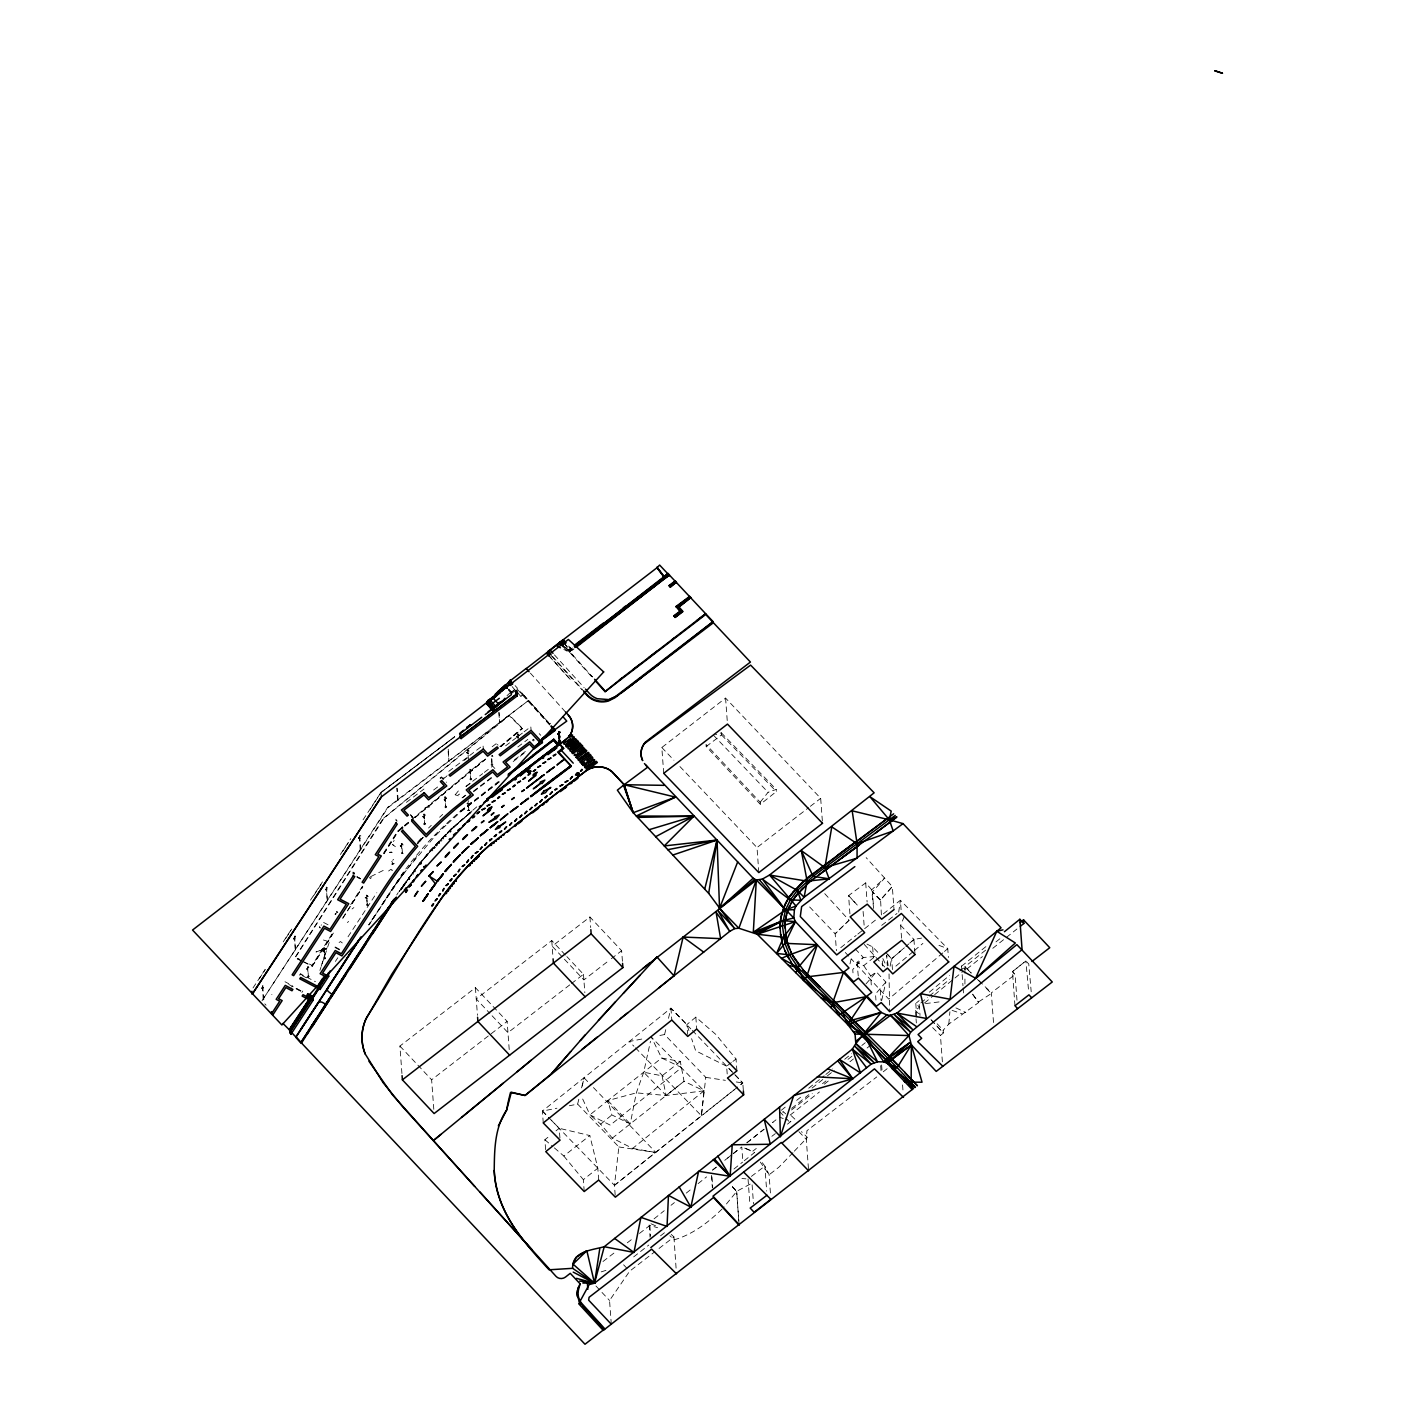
<?xml version="1.0" encoding="UTF-8"?>
<svg xmlns="http://www.w3.org/2000/svg" width="1415" height="1415" viewBox="0 0 1415 1415"><rect width="100%" height="100%" fill="white"/><g stroke="black" fill="none" stroke-linecap="round" stroke-linejoin="round"><path stroke-width="0.75" stroke-dasharray="5 3.75" d="M964.924 984.026L964.942 975.43M964.959 973.272L964.959 966.816L959.883 970.991M559.668 737.48L559.792 735.694M300.811 974.829L300.811 973.838M558.412 738.064L558.89 731.131L559.473 740.929L558.872 732.97L559.208 737.25L558.324 736.914L558.465 738.099L559.544 735.694L559.668 737.728L559.049 731.237M559.296 734.756L557.439 733.766L558.837 733.907M889.044 973.927L889.646 1011.619M808.443 1168.702L806.302 1139.376L806.939 1130.709L876.752 1076.939M559.42 732.599C561.03 732.263 558.624 731.626 559.756 733.147C559.951 732.121 558.324 729.91 559.013 737.976M559.226 741.301L558.66 731.237C560.34 734.933 560.305 730.158 559.208 732.846L560.375 732.333M559.314 735.11L557.422 733.89L558.713 734.633L558.412 733.465L557.864 734.42M560.004 731.891L559.208 732.846L560.216 732.121M942.39 1061.869L940.444 1035.409L943.381 1033.074L935.881 1024.973L943.363 1033.038L943.168 1030.262L948.811 1024.071L978.649 1002.545L972.441 993.737M261.775 988.554C262.359 987.263 263.208 988.431 262.394 987.086M560.446 732.616L559.456 733.041L560.128 732.05M360.86 849.761L359.552 835.628L360.772 836.07M559.067 737.41L558.642 731.467L559.208 741.212C557.988 734.969 561.26 736.207 558.801 737.869L558.713 736.737M263.809 999.874L262.606 985.601L263.844 986.007M295.293 936.535C293.613 930.15 296.955 972.848 294.515 936.359L295.346 937.137M326.476 887.134L327.36 901.514L326.228 887.152M398.199 800.218L397.137 788.173M448.237 749.189L448.962 761.571L447.936 749.225M498.788 712.541L499.69 722.87L499.141 712.506M262.942 985.901L262.978 985.724M327.254 887.417L327.307 887.895M359.941 835.982L360.86 835.911M359.746 835.664L360.153 835.575M948.811 1024.071L949.907 1011.76M520.738 691.334L520.561 691.263M615.189 1195.197L614.464 1185.31L701.398 1115.745L704.016 1090.823L651.378 1037.142L661.636 1058.013L681.623 1067.529L610.254 1125.137L589.931 1114.808L581.388 1096.2M271.928 994.604L271.768 994.462M598.687 1180.057L597.82 1168.189L589.825 1135.555L559.208 1128.286L548.507 1117.337L614.464 1185.31L618.868 1146.946L577.638 1104.107L569.343 1105.752M635.441 1047.825L701.398 1115.745L705.784 1077.363L664.572 1034.542L658.346 1035.762M261.633 987.723L263.119 987.245L262.677 988.413M262.341 988.006L262.429 987.829M294.727 937.844C293.223 940.038 296.036 937.508 294.178 937.721M294.568 939.136L293.754 938.375L294.886 938.039M325.273 889.734L326.812 888.461L325.751 890.07M326.9 889.982C326.44 887.329 325.804 890.46 326.918 888.956M326.918 888.815L326.564 889.717L326.476 888.673M358.897 838.158C360.56 838.564 357.995 836.407 359.905 838.281M359.428 838.759C360.595 836.477 358.667 837.22 360.047 838.582M295.045 938.145L293.789 939.295L294.072 938.198M326.529 889.593L325.397 889.31L326.653 889.398M325.662 889.239L326.688 889.062M359.834 838.175L358.649 837.91L359.375 838.759M358.331 838.034L359.322 838.317M898.684 912.162L900.4 900.258L947.767 948.669L948.404 957.477M262.058 988.448L262.96 987.281M470.116 773.103C468.347 770.008 469.798 773.545 469.992 771.9M326.582 888.903L326.387 889.699M358.632 837.822L359.481 837.751M306.507 968.851L307.515 969.965M323.876 951.729L322.655 950.668L324.212 952.295M367.122 898.684L365.088 897.729L366.485 897.623M402.002 846.913L400.144 845.834L401.436 846.807M444.982 800.006L444.08 799.245L445.513 800.943L443.62 799.475L444.699 800.342M467.834 753.47L466.455 752.727L467.87 752.745M470.399 772.59L468.913 772.095L469.762 771.635M516.563 736.242L517.589 737.356M322.868 950.615L323.434 951.641L323.699 950.756M559.084 734.81L557.581 733.607L558.713 734.633M308.187 966.976C310.539 969.133 306.613 966.02 308.558 966.993M325.273 948.828C324.017 948.704 326.281 950.986 324.23 948.28M403.045 827.439L402.178 827.474M424.376 814.527C427.277 816.791 422.395 812.811 424.518 814.492M559.827 741.301C560.216 732.864 557.669 730.83 559.668 731.785M518.668 734.35L519.128 735.712L517.943 733.907M367.493 895.377L368.112 896.65L366.308 895.023L367.334 905.069L366.662 894.899M468.312 804.463L467.887 803.048L466.844 803.738M890.141 966.233L891.556 958.769L904.344 947.732M329.2 942.461L319.896 970.425M704.016 1090.823L666.111 1095.493L636.326 1092.858L607.849 1100.569L589.931 1114.808L600.668 1124.147L612.324 1138.102L632.647 1148.414L704.016 1090.823L684.029 1081.29L680.314 1061.48L661.636 1058.013L607.849 1100.569L611.864 1114.949L630.241 1123.899L636.326 1092.858L643.719 1072.216L650.476 1041.281M402.479 827.616L402.355 827.386M582.273 1086.048L584.006 1077.77L588.587 1082.528M559.916 736.967C557.227 719.351 560.57 747.633 558.748 733.094L559.579 740.929L559.049 731.484M881.669 1000.511L885.861 982.098L876.398 971.928L870.703 975.979L871.357 986.237M849.973 963.88L851.423 957.707M577.638 1104.107L579.106 1098.022M581.565 1087.887L584.006 1077.77M664.572 1034.542L666.041 1028.457M668.481 1018.322L670.94 1008.188L686.876 1024.548L688.91 1030.598M423.969 816.968L422.519 816.543L424.394 817.958M307.497 966.976L308.399 976.686L307.762 966.887M321.647 924.915L321.099 925.162M324.123 948.28L324.813 958.433L324.265 948.528M402.444 853.475L401.683 843.358M424.111 817.941L423.315 817.41L424.305 817.976M423.81 814.138L424.748 824.114L424.199 814.191M445.017 796.893L446.698 798.679L444.929 796.91M468.489 759.997L467.711 750.056M468.489 753.894L467.64 752.479M470.258 769.389L470.824 779.347L469.833 769.212L471.849 770.397L470.098 769.583M491.73 758.776L491.996 765.002L491.748 758.918M518.12 734.526L517.66 734.42M325.503 949.04L323.929 948.262M337.831 912.41C334.4 911.667 338.698 910.552 336.752 912.587M444.858 797.14L445.796 807.169L445.177 797.476M445.159 796.999L445.955 797.476M468.047 750.021C471.053 754.283 466.207 744.98 468.595 756.088M517.271 692.448L520.985 696.551L522.754 693.916M321.17 966.374L326.865 948.103L315.987 951.994L326.865 948.121L321.4 949.43L324.919 948.757M468.878 810.547L468.224 800.589M514.547 689.512L511.116 692.696L508.303 689.459M560.11 732.51L560.181 732.263M388.612 871.003L390.823 869.358L392.309 870.349L390.823 869.358M557.722 734.014L558.66 733.66L558.2 734.721M901.567 938.18L900.612 925.286L904.733 915.487M262.995 986.998L263.048 988.484M319.666 926.737L320.161 927.798M466.826 752.356L468.224 753.611M334.984 914.355L336.08 913.736L335.373 914.373M261.97 988.377L262.748 987.582M348.019 936.801L376.815 892.724M301.82 961.103L294.886 957.672L383.483 817.994M331.959 934.077L312.007 965.348L306.524 962.642M350.725 904.645L362.452 886.25M383.571 853.139L397.65 831.065L409.572 821.213M303.553 961.952L312.237 966.233L332.207 934.607M342.784 918.017L362.771 886.674M383.943 853.493L398.039 831.383L413.198 818.843M312.237 966.233L333.392 933.051M342.801 918.3L362.788 886.957M383.96 853.776L398.075 831.666L413.215 819.126M386.242 898.065L403.027 872.772A361.833 327.307 -4.6 0 1 460.671 811.06M396.695 894.988L398.287 892.529M335.39 961.439L337.796 957.76M382.032 904.556L403.045 872.967M291.702 987.139L292.622 985.742M299.502 975.165L300.387 973.821L315.439 981.709M301.873 992.446L302.775 991.048M368.855 925.092L392.804 888.284L417.23 855.845M372.021 919.927L376.549 912.976M253.002 987.953L265.1 969.523M283.212 941.877L291.667 928.965M310.469 900.17L322.443 881.899M340.378 854.483L350.814 838.635M363.054 819.833L380.971 792.488L454.763 736.631M259.193 978.862L265.224 969.646M285.742 938.304L291.791 929.071M313.511 895.89L321.966 882.978M342.483 851.635L348.532 842.403M370.252 809.221L380.989 792.542L454.693 736.861M384.402 900.913L368.82 924.756L403.7 873.25L436.191 834.655M401.86 888.479L400.958 889.84L402.762 887.081M560.057 737.533L559.827 735.782M403.222 886.904L409.89 876.964A353.131 319.454 -4.6 0 1 472.539 811.255M402.904 885.702L429.789 850.68L453.03 826.926L419.158 863.592L399.136 891.591L421.811 860.143M403.682 885.702L412.331 873.444L407.449 880.236M400.94 890.017L409.89 876.787M401.63 887.559L400.374 889.398M399.118 891.255L399.738 890.336M295.275 936.995L294.974 936.889M404.637 884.304L406.512 881.58M611.298 1324.21L609.547 1300.473L629.64 1271.218L654.915 1251.656M413.622 873.533L412.773 874.665M517.996 734.173L518.102 741.92M458.354 790.95L455.206 794.77L453.012 795.23M414.719 872.065L415.55 870.95M557.917 734.615L558.66 733.66L557.687 733.571M760.191 802.234L768.08 792.294L776.216 789.428L776.357 791.533L760.333 804.339L706.191 746.536L706.032 744.414L760.191 802.234L760.333 804.339M319.525 926.86L320.108 928.045M335.178 913.665L336.08 913.736M732.369 1186.796L736.684 1191.483L723.436 1207.632M508.374 690.025L511.169 693.12L514.901 689.636M429.152 852.573L427.082 854.961L433.627 847.55L431.522 849.902M866.051 983.832L876.398 971.928M885.861 982.098L875.514 994.002L875.956 1000.122M881.386 914.921L880.59 899.905L892.317 886.551L866.157 857.631M429.276 852.431L431.38 850.044M423.173 837.574L417.513 843.888L423.28 837.256M432.035 850.928L432.937 849.937M792.931 1152.694L778.975 1167.11L769.07 1174.821L760.315 1162.086M794.328 1151.173L807.434 1137.43L801.438 1131.629M393.264 841.554L394.219 840.51M436.421 846.117L437.412 845.056M558.377 736.967L559.35 736.454M440.914 841.359L441.922 840.315M392.043 864.388L394.024 863.628L392.043 864.388L391.725 861.275L393.582 859.365M443.178 839.024L443.744 838.458M445.354 835.31L443.107 837.556L445.212 835.451M347.436 922.58L348.603 921.413M721.968 1209.1C708.331 1222.401 692.713 1234.499 674.159 1239.823L669.896 1235.719M498.964 782.071L461.131 811.503L444.558 826.501M824.75 893.643L849.053 920.245L835.186 933.812L807.841 905.052M436.209 834.938L448.36 822.805M849.053 920.245L835.168 933.688L836.424 950.703M425.65 823.901L423.793 823.972L425.65 823.919M401.471 846.559L400.427 845.622L401.506 846.365M370.429 876.875L369.527 877.742L370.465 878.556L371.384 877.671M402.284 852.502L401.365 853.369L403.222 853.333M454.993 826.077L452.835 828.076L457.664 823.636L455.382 825.706M873.603 908.465L871.675 889.805L884.623 878.096L872.454 891.892L873.356 904.327M469.674 810.424L467.817 810.406L469.674 810.406M467.817 810.424L468.754 809.592M453.048 827.209L476.926 806.709M462.776 819.108L460.423 821.178L465.376 816.897L462.988 818.949M892.458 969.593L891.662 958.839L904.38 947.767M900.612 925.286L913.931 939.454L905.971 946.387L913.931 939.454L921.572 938.092M942.85 952.861L888.726 999.096L851.264 958.892M944.477 951.464L947.767 948.669L938.004 944.99M915.894 1016.748L915.434 1010.522L919.396 1007.162L915.788 1003.43L919.166 1000.617M262.642 987.493L263.048 987.422M895.854 966.144L912.763 951.924M914.461 950.509L922.916 943.398M929.337 992.198L949.642 975.342M411.287 819.816L484.496 759.271M499.831 746.607L521.958 728.318L509.205 715.601L383.872 818.259L295.54 957.212L299.202 959.016M414.896 817.463L485.61 758.988M500.769 746.466L522.666 728.371L500.786 746.749M414.913 817.746L485.628 759.271M470.611 812.528L468.241 814.474L470.558 812.564M736.914 1070.872L736.048 1059.021L715.831 1034.436L695.844 1017.137L686.876 1024.548L687.602 1034.436M383.5 818.277L509.241 715L522.683 728.637M600.668 1124.147L611.864 1114.949M920.882 1002.952L927.674 997.398M929.372 996.001L949.713 979.321M924.49 1002.987L932.963 996.036M934.661 994.657L953.303 979.357M955.001 977.977L963.474 971.026M874.965 956.54L863.362 957.477L857.012 962.288L863.734 965.614L873.356 957.849M961.546 966.233L987.263 945.521M460.582 810.954L473.76 800.377M460.6 811.131L498.434 781.505M499.318 781.805L461.131 811.503M472.079 810.901L465.57 815.818M781.328 1110.262L786.457 1106.123M808.743 1088.206L824.149 1075.807M825.865 1074.427L832.728 1068.909M844.72 1059.251L851.565 1053.751M861.841 1045.473L865.273 1042.714M543.254 1122.944L542.387 1111.093L670.94 1008.188L690.803 1028.864M985.636 950.155L964.959 966.693L971.168 972.866M995.965 941.895L1001.13 937.756M724.763 1160.335L731.555 1154.888L724.763 1160.424M733.253 1153.526L740.063 1148.078M791.657 1108.387L808.796 1094.662M822.522 1083.695L825.953 1080.936M849.955 1061.728L853.387 1058.986M867.094 1048.002L872.241 1043.881M966.94 968.974L982.452 956.575M992.799 948.298L1016.907 929.018M733.961 1169.02L742.557 1162.122M744.272 1160.742L749.437 1156.603M751.153 1155.224L754.602 1152.464L743.618 1147.724L752.815 1151.156L756.282 1148.467M545.606 1149.617L544.881 1139.729L549.657 1135.909M556.024 1130.833L559.208 1128.286L560.092 1140.154M614.464 1185.31L737.657 1087.038L701.398 1115.745M796.663 1100.375L801.792 1096.271M812.068 1088.064L825.759 1077.133M827.474 1075.771L834.319 1070.306M848.01 1059.357L853.139 1055.272M654.066 1218.846L664.236 1210.709M671.011 1205.297L674.389 1202.591M686.257 1193.11L691.334 1189.042M698.108 1183.63L706.58 1176.856M1014.962 1005.729L1012.468 971.645L1025.875 960.926L1028.776 964.004L1031.199 991.756M840.775 947.643L856.11 935.457M857.826 934.112L862.938 930.044M864.636 928.682L876.557 919.219M883.367 913.807L900.4 900.258L901.373 913.489M1016.978 1000.21L1015.103 974.599L1012.468 971.645L1025.875 960.98L1028.758 992.729M680.314 1061.48L662.061 1075.824L643.719 1072.216L666.111 1095.493L684.029 1081.29L612.324 1138.102M584.218 1191.536L583.351 1179.668L597.82 1168.189M733.271 1153.685L741.778 1146.946L742.857 1161.591M746.908 1142.878L764.012 1129.312M883.243 1071.792L888.107 1067.936M790.101 1115.126L819.426 1091.973M462.033 797.883L465.447 795.212M554.362 1147.883L563.824 1156.037L589.825 1135.555M746.89 1142.683L764.012 1129.223M791.551 1109.961L812.263 1093.654M824.344 1084.138L829.508 1080.052M462.617 797.742L465.783 795.248M633.672 1256.909L648.778 1245.058M660.522 1235.843L667.226 1230.59M771.865 1136.316L775.332 1133.61M787.447 1124.164L790.914 1121.458L785.166 1119.283M881.704 925.357L896.986 913.489M671.241 1234.411L673.929 1236.94L656.631 1250.329M663.723 773.315L661.813 747.509L725.577 698.09L820.682 798.325L822.522 823.3M401.931 1073.507L399.914 1046.074L475.422 987.688L507.136 1021.4L509.329 1051.08M565.346 955.001L551.762 940.568L476.254 998.937L489.838 1013.388M622.423 961.263L621.645 950.703L589.913 916.991L552.168 946.193L583.882 979.905L609.635 959.989M433.804 1109.325L431.628 1079.787L507.136 1021.4M569.75 984.893L507.967 1032.649L491.359 1014.997M571.465 983.567L583.475 974.281L566.867 956.611M611.351 958.663L621.645 950.703M758.829 872.595L757.007 847.567L808.637 807.647M810.353 806.32L820.682 798.325M993.507 1022.532L991.331 992.888L1015.086 974.511L1012.468 971.645M602.985 1261.508L615.136 1252.151M627.305 1242.794L632.505 1238.779M639.456 1233.438L649.874 1225.408L657.586 1227.707M570.44 648.3L568.246 649.98L569.573 652.368L573.959 649.007M568.335 650.988L572.704 647.646M571.678 649.662L569.573 652.368M473.424 791.162L493.198 776.039M514.406 759.837L527.441 749.862M513.185 761.571L524.735 752.709M557.669 734.42L558.66 733.66L558.271 734.491M751.4 1176.396L764.861 1166.101L762.296 1162.688M573.022 648.813L569.538 651.466L592.496 676.954L590.409 674.619M473.671 791.71L492.738 777.136M510.231 693.244L513.733 690.591M510.903 693.987L516.157 689.989M568.299 650.369L570.935 648.353L568.37 645.523M563.294 642.658L569.697 649.733L570.935 648.353M464.297 760.333L467.728 757.732M352.052 908.978L353.874 907.599M731.343 1062.594L726.62 1066.185L727.505 1078.053M732.917 1061.409L736.048 1059.021M507.012 695.667L510.78 692.2M528.538 700.478L387.798 807.24L261.828 1001.077L387.851 807.753L528.538 700.478L552.186 726.585M406.406 802.358L423.969 789.039M440.1 777.932L441.48 776.888L446.503 782.336M448.785 771.352L483.046 745.369L483.311 749.013M440.207 778.621L441.568 777.578L442.683 778.763L447.069 775.438M442.718 779.276L447.105 775.968M433.644 790.012L438.827 786.068M492.172 746.731L496.824 743.211L497.956 744.432M411.305 817.375L412.667 816.331M505.597 745.829L522.418 733.076M524.098 731.803L530.82 726.691L531.085 730.335M401.223 827.687L402.603 826.643L402.868 830.304M465.995 786.28L471 782.495M472.663 781.239L482.656 773.651M484.319 772.395L492.632 766.081L496.028 769.742M517.819 746.979L527.813 739.391M706.191 746.536L721.509 734.916L721.349 732.811L715.512 734.686M380.971 792.488L454.675 736.808M520.985 696.551L522.789 693.916L520.296 691.174M402.09 843.8L402.992 845.162L402.532 843.8M871.675 889.805L865.697 882.889L848.593 895.589L850.15 916.814M523.762 695.19L549.568 724.02L553.07 721.491M466.013 786.563L471.354 782.672M978.685 1001.838L991.367 993.471L983.602 985.636M517.466 737.233L518.208 737.533M339.087 942.496L340.484 941.541L342.288 942.938M511.611 692.306L508.816 689.07M558.89 731.59L559.35 736.826M739.108 1224.647L736.667 1191.342L751.984 1183.135L753.505 1203.776M458.195 794.823L459.663 794.063M559.013 736.773L558.943 731.467M370.889 876.539L385.764 869.164M516.74 736.154L517.695 736.932M323.027 950.526L323.858 950.951M262.536 985.76L263.208 999.751M466.897 752.302L467.941 753.045M306.577 968.797L307.586 969.523M469.815 772.484L470.346 772.767M293.966 938.817L293.436 938.534M601.18 1271.873L609.334 1269.308M366.821 898.295L366.237 898.242M321.4 949.43L326.865 948.121M424.854 808.018L430.691 806.656M294.727 936.854L295.594 936.359M641.756 1039.052L629.321 1041.511L633.92 1046.251M542.387 1111.093L546.986 1115.781L542.387 1111.093L556.909 1108.21M557.475 733.642L558.412 733.465M925.428 1003.589L939.967 1001.82M492.208 755.274L492.898 756.512L491.624 756.176M741.938 1178.554L746.006 1178.837M705.784 1077.363L725.382 1080.335M736.26 1081.962L742.787 1082.953L743.37 1090.859M618.868 1146.946L655.87 1152.518L590.126 1084.12M632.647 1148.414L655.87 1152.518M328.209 941.488L321.63 939.436M952.1 1010.381L962.165 1013.794M455.206 794.77L458.265 795.831M779.417 1117.107L783.256 1118.557M650.953 1223.763L658.842 1227.176M955.921 1007.922L965.826 1012.45M301.802 960.82L294.886 957.672M303.535 961.669L312.202 965.95M563.842 649.467L567.274 651.165L562.993 645.24M866.988 944.07L872.666 946.953L879.316 953.887M356.987 876.822L360.277 878.538M284.981 981.745L288.802 983.743M354.528 872.896L353.007 872.1L353.272 875.744M353.078 872.807L354.599 873.603M353.113 873.338L354.634 874.134M357.005 876.716L360.294 878.45M357.04 877.247L360.33 878.98M323.611 922.456L328.174 924.862M288.766 984.451L303.677 992.269M296.266 988.873L301.855 991.809M339.547 949.288L334.984 946.883L335.267 950.526M302.014 975.483L307.762 978.526M296.053 988.431L302.828 992.003M335.037 947.502L339.6 949.996M395.386 846.718L392.574 844.437L394.431 846.701M544.881 1139.729L552.787 1146.521M423.793 823.954L424.73 824.768M492.668 755.539L491.677 755.858M791.233 1115.692L795.955 1120.185M785.679 1113.888L782.973 1111.306L783.079 1115.25M880.59 899.905L872.454 891.892L880.218 900.17L892.317 886.551L894.015 909.633M978.915 980.56L991.331 992.888M915.434 1010.522L918.565 1013.635M932.626 1027.626L940.444 1035.409M971.185 973.096L964.959 966.816L965.171 969.629L961.493 965.525L962.978 985.777M977.394 979.357L982.045 984.062M721.349 732.811L776.216 789.428M721.509 734.916L776.357 791.533M779.612 1111.642L784.051 1116.258M785.537 1117.797L789.995 1122.431M798.891 1131.664L806.302 1139.376M692.342 1030.456L742.787 1082.953L739.373 1085.676L742.787 1082.953L726.62 1066.185L695.685 1050.797L691.617 1038.681M607.849 1100.569L630.241 1123.899M713.567 735.305L768.08 792.294M661.813 747.509L673.911 760.209M679.943 766.559L757.007 847.567M855.208 948.846L863.362 957.477L852.75 969.576L853.21 975.696M539.221 733.66L540.778 735.305M623.608 1264.798L628.136 1269.609M399.914 1046.074L431.628 1079.787M595.963 1286.005L600.491 1290.834M601.994 1292.443L609.547 1300.473M264.782 1003.854L266.055 1005.198M498.062 745.104L496.966 744.414M845.286 952.472L849.778 957.283M559.155 735.234L558.571 734.633M397.031 821.266L395.864 820.488M395.758 819.232L396.961 820.541M732.316 1186.654L736.667 1191.342M937.172 1023.788L943.168 1030.262M563.029 646.584L567.274 651.165M410.492 814.58L412.72 817.074M410.527 815.093L412.791 817.552M886.356 953.056L891.662 958.839M857.295 905.087L848.593 895.589L857.172 905.193M887.665 954.488L891.556 958.769M568.635 646.089L570.935 648.618L568.406 645.93M864.229 944.424L884.693 966.993M564.55 643.666L569.679 649.326M565.735 647.256L573.305 655.623M564.532 646.637L592.549 677.714M554.45 654.897L584.112 687.602M552.575 656.454L582.396 689.512M551.213 655.658L582.449 690.272M549.232 656.224L570.811 680.014L549.444 656.065M530.413 673.169L550.364 695.26M515.078 685.585L517.554 688.327M528.573 701.009L550.753 725.471M520.402 692.413L522.878 695.154M516.882 688.84L550.913 726.39M512.124 686.576L514.848 689.83M509.188 690.131L511.469 692.253M568.883 650.652L568.246 649.98L569.697 649.733M550.311 695.101L565.558 712.063M549.639 724.002L520.49 691.528M578.93 661.866L579.973 663.016M563.824 1156.037L583.351 1179.668M972.406 994.126L978.649 1002.545M863.734 965.614L870.703 975.979M391.725 861.275L393.034 863.716M882.854 958.556L886.409 966.144M397.544 800.289L396.837 788.208M360.206 849.849L359.463 835.876M294.161 937.756L294.621 938.764M662.061 1075.824L666.111 1095.493M888.178 965.578L886.657 955.143L887.311 965.95M673.929 1236.94L676.105 1268.512M857.012 962.288L858.268 976.155M558.607 731.413L559.031 736.826M963.137 987.953L963.774 996.638M919.202 1004.349L920.015 1015.457M913.931 939.454L915.027 954.524M915.788 1003.43L916.849 1017.951M916.036 1018.835L916.354 1022.974M902.575 1084.934L903.194 1093.229M882.288 960.962L882.765 967.418M880.289 990.04L881.05 1000.476M881.616 1064.964L882.093 1071.296M872.666 946.953L873.444 957.707M880.661 1065.654L881.121 1071.986M865.697 882.889L867.112 902.027M863.097 911.419L864.194 926.277M770.414 1192.951L769.053 1174.415L764.861 1166.101L766.682 1191.059M725.577 698.09L727.487 724.091M748.04 1178.96L749.862 1203.917M711.957 1176.909L712.718 1187.203M711.462 1175.37L712.364 1187.839M695.844 1017.137L696.711 1029.006M670.94 1008.188L671.807 1020.056M649.874 1225.408L650.67 1236.215M649.131 1224.966L650.051 1237.311M589.913 916.991L590.692 927.55M583.475 974.281L584.837 992.693M551.762 940.568L552.947 956.929M517.908 734.049L518.208 738.011M467.976 802.535L468.542 810.406M475.422 987.688L477.456 1015.316M403.735 873.462L392.804 888.284M401.294 843.481L402.108 853.333M738.754 1220.844L736.684 1191.483M417.673 842.137A370.005 334.701 -4.6 0 1 422.006 837.326M428.586 828.005A431.062 389.39 -4.2 0 1 431.274 825.334M439.623 817.251A431.062 389.39 -4.2 0 1 442.7 814.386M571.412 654.455L571.412 654.455M409.271 879.511L409.819 878.733L409.271 879.511M411.217 876.805L411.217 876.805M413.304 872.153L412.384 873.391L414.33 870.791L413.304 872.153M415.32 869.5L414.436 870.649L416.364 868.138L415.32 869.5M417.213 868.792L417.213 868.792M417.354 866.847L416.452 868.014L420.52 862.849L417.354 866.847M421.352 863.539L420.697 864.353L421.352 863.539M421.529 861.629L420.591 862.779L422.643 860.267L421.529 861.629M423.651 859.029L422.731 860.143L424.783 857.667L423.651 859.029M425.809 856.464L424.889 857.561L426.959 855.12L425.809 856.464M418.61 842.19L417.142 843.888A302.421 273.59 -4.6 0 1 418.61 842.19M419.459 841.235L424.199 836.035L419.459 841.235M434.458 848.239L435.148 847.479L434.458 848.239M434.688 846.4L433.768 847.408L435.926 845.056L434.688 846.4M436.987 843.924L436.068 844.897L438.226 842.597L436.987 843.924M439.039 843.305L439.658 842.668L439.039 843.305M439.304 841.483L438.402 842.42L440.56 840.156L439.304 841.483M441.639 839.042L440.755 839.962L442.948 837.715L441.639 839.042M446.132 836.053L445.495 836.69L446.132 836.053M446.415 834.249L445.477 835.186L447.759 832.922L446.415 834.249M448.82 831.896L447.883 832.798L450.182 830.587L448.82 831.896M450.978 831.33L450.235 832.038L450.978 831.33M451.279 829.544L450.394 830.393L452.659 828.235L451.279 829.544M470.788 778.303L469.868 779.187L470.824 780.001L471.726 779.134L470.788 778.303M445.76 806.143L444.841 807.01L445.796 807.841L446.698 806.957L445.76 806.143M491.96 763.959L491.058 764.843L491.996 765.657L492.915 764.79L491.96 763.959M533.349 739.249L532.429 740.133L533.367 740.947L534.286 740.063L533.349 739.249M367.299 904.026L366.379 904.91L367.316 905.724L368.236 904.839L367.299 904.026M324.725 957.424L323.805 958.291L324.743 959.122L325.662 958.238L324.725 957.424M308.364 975.66L307.444 976.527L308.382 977.34L309.301 976.474L308.364 975.66M458.761 822.646L457.876 823.442L460.211 821.372L458.761 822.646M466.472 815.96L465.588 816.703L467.976 814.704L466.472 815.96M716.255 1167.145L711.144 1171.213L716.255 1167.18M776.004 1119.831L772.572 1122.537L775.986 1119.813M391.707 852.025L389.479 852.325L393.6 852.414L391.707 852.025M934.378 1023.328L929.885 1018.482L934.378 1023.363M381.077 792.665L381.289 796.769L381.13 792.63"/><path stroke-width="1.5" d="M915.452 1087.251L897.145 1067.635L883.933 1061.904L877.53 1061.763L871.145 1064.151L594.53 1283.193L572.633 1268.318L549.091 1269.803C523.267 1241.733 495.551 1210.851 494.224 1170.506C494.472 1149.864 494.596 1127.667 506.658 1110.032C507.631 1104.125 509.011 1098.288 510.514 1092.486L525.036 1095.422L668.587 980.082M912.18 1089.532L911.136 1082.74L911.384 1044.836L908.943 1035.568L910.606 1032.172L1016.854 944.601L1052.265 981.975L936.199 1071.403L911.384 1044.836L890.123 1060.543L887.028 1063.143L912.18 1089.532L603.268 1330.418L578.717 1303.746L589.171 1284.572L594.53 1283.193L604.24 1246.721L852.361 1049.116L855.827 1043.616L855.049 1034.082L847.656 1024.407L757.22 934.254L738.878 928.24L734.739 928.594L729.716 931.371L658.576 988.077M405.291 890.619L406.317 889.08M405.291 890.406L405.734 889.451M642.958 968.461L756.318 880.024L793.815 917.964L795.407 921.607L881.138 1012.415L886.887 1014.997L890.548 1015.298L896.986 1013.087L1001.059 927.798L903.035 823.618L804.127 897.234L795.991 905.989L794.416 909.615L793.815 917.964L782.813 920.652L753.311 932.308L756.318 880.024L753.169 878.22L644.426 763.552M786.033 936.889L784.865 923.111M784.741 925.304L785.024 923.128M779.948 922.739L779.913 928.364L780.868 917.132M559.933 742.008L560.199 742.928L559.579 740.753L558.978 742.963L560.181 742.928C558.695 743.423 560.039 740.912 559.12 742.857C560.552 742.185 559.969 739.78 559.703 743.512L558.996 742.751C558.518 739.391 560.871 746.271 558.996 741.23L560.075 741.283L559.703 743.512M572.633 1268.318C571.925 1251.055 592.443 1250.082 604.24 1246.721L633.955 1252.417L640.907 1217.36L667.049 1226.451L668.464 1195.392L690.856 1207.119L698.639 1171.266L730.122 1176.307L732.245 1144.806L770.308 1144.24L764.188 1119.283L780.39 1136.652L793.656 1095.564L852.697 1078.778L839.431 1059.357L860.497 1072.924L852.361 1049.116L871.145 1064.151L854.801 1046.216L874.152 1062.7L855.827 1043.616L881.138 1012.415L850.344 1020.551L847.656 1024.407L864.052 1034.206L897.145 1067.635L911.384 1044.836L922.032 1082.21L905.052 1082.139M558.996 742.751L559.579 740.753L560.199 742.928L559.579 740.929L559.12 742.857L558.996 741.23L560.322 742.84L559.597 743.388L559.579 740.753L560.199 742.928L558.996 742.751L560.322 742.84L559.579 740.735L559.102 742.857L560.305 743.052M559.597 742.291L559.102 742.857C561.419 740.611 558.2 740.664 560.181 742.928L559.473 740.929M559.721 742.185L559.597 743.388L559.562 740.735L559.226 742.557M578.77 775.526C582.255 772.502 578.222 777.719 579.266 774.854M578.717 1286.677A19.757 17.705 -1.3 0 0 577.479 1296.14L577.462 1296.352A19.739 17.688 -1.3 0 1 578.7 1286.872L580.079 1283.794L570.263 1273.323L565.416 1277.108A6.58 5.925 -1.9 0 1 556.024 1276.365L402.444 1106.459L383.182 1082.758L365.265 1054.051A54.265 48.906 -4 0 1 365.795 1019.366M895.235 815.429L813.059 876.345L797.317 890.424L790.313 899.975L785.466 910.022L782.354 925.251L784.918 943.327L789.499 954.86L798.095 967.595L864.052 1034.206L883.933 1061.904L909.916 1042.59L890.123 1060.543M559.208 741.885L559.615 740.363L560.446 741.265L559.102 742.857L559.544 740.735L559.102 742.857M580.062 1283.989L578.594 1289.401A18.908 16.927 -1.7 0 0 581.76 1303.427L604.806 1328.844L584.996 1344.25L290.199 1031.022L310.256 1000.281M534.375 776.092L534.569 774.447L533.084 775.544C532.518 773.386 539.999 770.874 536.285 773.138M536.197 773.209L535.931 775.491L528.75 780.903M780.125 922.845L781.027 917.15M785.024 923.217L785.184 920.882M582.838 1283.034L594.53 1283.193L599.73 1248.932M674.018 975.784L683.127 937.048L720.624 938.658L716.078 912.162L729.716 931.371L718.006 910.588L734.739 928.594L708.685 893.378L717.051 840.05L664.236 845.94L693.898 816.207L636.272 816.031L675.503 797.123L624.157 784.724L613.314 773.085M785.184 920.988L785.714 917.857M785.343 921.006L787.005 912.693M577.621 774.111L578.594 773.828M780.868 917.238L783.963 906.856M781.027 917.256L785.095 904.273A74.977 67.725 -4.2 0 1 789.729 896.403L802.517 882.023M785.732 917.946L786.528 914.886M704.705 889.133L717.051 840.05L667.738 849.69M495.338 694.199L496.064 695.985M495.409 694.128L498.292 691.263M498.345 691.174L504.801 685.461M504.412 698.992L504.518 698.356M498.098 692.006L499.071 693.085L505.809 686.717L502.06 690.184L501.034 689.07M509.595 684.029L508.516 682.578L510.797 685.479L512.566 682.844M888.372 1058.774L887.028 1063.143L911.384 1044.836M830.976 1007.604L843.428 972.459L806.585 976.898L803.525 980.277L832.498 1002.793L838.724 1015.316L866.281 996.673L832.498 1002.793L821.319 997.982M806.585 976.898L817.339 944.725L784.918 943.327L776.623 953.445L789.499 954.86L817.339 944.725L798.095 967.595L795.902 972.671M787.165 912.834L787.731 910.623M405.734 890.053L406.388 888.337M787.89 910.765L789.623 906.007M642.587 760.509A19.739 17.829 -4.2 0 1 644.303 743.724L750.622 665.103L874.134 792.825L769.548 875.018L762.384 879.086L756.318 880.024L738.878 928.24L719.545 908.306L737.675 861.894M776.623 953.445L783.503 937.243L795.407 921.607L782.813 920.652L755.433 933.157M784.122 907.015L785.254 904.433A74.8 67.584 -4.2 0 1 789.853 896.491L791.586 893.944L789.729 896.403M788.615 908.43L789.765 906.06M560.393 647.752L556.962 646.036L560.199 643.524L560.181 642.145L562.993 645.24M856.022 1041.069L890.548 1015.298L910.606 1032.172L894.174 1014.484L912.675 1029.607L896.986 1013.087L926.524 1018.464L920.475 993.666L950.102 999.238L954.011 966.286L975.554 978.243L996.797 931.282L1002.97 929.832M530.077 772.714C526.999 774.907 530.784 770.733 528.273 771.882M365.795 1019.366L391.884 974.068L442.807 896.19A314.077 284.097 -4.6 0 1 492.791 842.509L585.562 771.122A19.722 17.829 -4.2 0 1 613.261 773.032L624.103 784.671L633.177 812.705L675.503 797.123M576.524 1278.364L594.53 1283.193L573.022 1264.126L576.276 1257.174L586.836 1250.701L594.53 1283.193L579.584 1281.07M528.962 770.874L527.353 771.971L528.662 771.37M784.918 943.327L795.407 921.607L757.22 934.254L783.503 937.243M406.459 890.159L405.309 890.955L405.468 889.664M789.782 906.148L790.932 903.495A70.945 64.082 -4.2 0 1 795.548 896.279L808.761 882.677M498.345 1125.915L506.658 1110.05L511.346 1092.221L525.036 1095.511L551.355 1073.879L585.226 1034.896M791.073 903.654L792.542 901.019M404.655 889.77L404.425 889.327M319.277 984.575L322.655 979.268M792.542 901.125L795.672 896.367M325.821 976.244L311.247 998.725M329.96 997.663L300.829 1042.696L295.806 1037.089L359.233 939.436M330.668 998.035L345.685 974.829M325.556 977.995L330.102 970.991M350.849 952.33L327.785 987.935A3.378 3.06 -4.1 0 0 328.085 991.296L332.03 994.462L390.735 904.22M352.653 949.677L358.72 940.356M323.646 1007.392L373.949 929.903M391.495 903L392.238 901.868M331.552 995.205L310.893 1026.954M367.652 939.631L389.249 906.484M329.412 999.981L307.639 1033.675M349.558 969.133L396.235 897.216M396.288 897.411L372.57 933.758M271.556 1013.741L279.728 1001.183L276.173 999.326L285.246 985.388L292.887 989.386L291.968 990.783L285.865 987.582L278.614 998.725L282.169 1000.6L272.777 1015.015L271.397 1011.637M307.869 993.737L312.945 996.408L313.21 1000.051L290.906 1034.294L289.421 1029.359L309.337 998.795M322.585 978.473L319.206 983.673L319.472 987.316L300.652 977.464L299.768 978.809L320.108 989.474L328.687 976.332L328.422 972.689M290.906 1034.294L290.641 1030.651L312.945 996.408M325.379 977.34L319.843 985.831L320.108 989.474M289.704 1033.003L310.787 1000.653L310.522 996.991L307.055 995.169M319.472 987.316L326.246 976.916L320.144 973.715L335.267 950.526L341.351 953.728L384.066 888.142A431.097 389.426 -4.2 0 1 415.373 846.365L401.489 831.33L402.868 830.304L417.655 846.312A429.488 387.975 -4.2 0 0 385.588 888.938L341.97 955.921L335.886 952.702L322.585 973.131L328.687 976.332M360.224 938.021L360.984 936.871M295.823 1037.372L360.489 937.968M386.843 910.181L389.072 906.75M391.301 903.318L393.529 899.887M300.829 1042.696L316.536 1018.305M391.318 903.601L394.679 898.454M366.273 943.115L312.22 1026.636M301.413 1043.209L307.586 1033.463M381.396 796.875L252.259 994.144L381.431 796.84L517.908 693.244M318.764 988.342L313.016 997.15L307.409 994.214M318.8 988.855L313.051 997.681L307.444 994.745M300.546 1029.802L317.738 1003.447A3.325 3.007 -4.3 0 1 322.302 1002.351L325.715 1004.208M289.474 1029.872L309.39 999.326L289.474 1029.961L282.947 1023.434M432.548 905.635C429.47 907.829 436.032 900.347 432.583 905.582M424.695 898.861C418.645 908.2 432.371 887.293 426.569 896.403M850.344 1020.551L866.281 996.673M435.519 900.028L437.217 898.702M437.04 898.95L435.024 901.001M421.157 871.269L422.218 869.924L420.963 870.526M429.806 891.132L430.072 891.309A331.623 300.122 -4.6 0 1 435.413 883.721L429.824 891.096M435.537 883.844L430.072 891.309A329.447 298.158 -4.6 0 1 435.431 883.721M417.248 876.451L416.151 876.875M416.7 876.133L417.85 874.576M578.346 774.465L579.177 773.439M417.407 876.221L418.009 874.594M442.824 890.902L443.956 888.355L442.913 890.778M791.586 894.032L793.426 891.485M795.69 896.456L797.441 894.032M528.75 772.749L530.749 771.034M428.993 875.938L433.238 871.552L428.851 876.097M424.642 866.847L423.598 867.147L424.199 866.404M437.217 881.121L443.266 874.046L437.447 881.333L429.276 876.133L435.449 883.809L437.341 881.333A327.13 296.071 -4.6 0 1 443.143 873.957A328.475 297.256 -4.6 0 0 437.323 881.262L437.182 881.156M425.314 866.015L426.092 865.043M541.326 794.186L545.553 792.648C550.081 785.661 555.334 786.386 544.014 790.897M541.945 783.662L544.881 780.072L540.265 782.053C541.697 784.476 523.338 795.372 541.131 783.149M541.803 793.585L543.961 790.95M793.444 891.591L808.106 877.459M797.317 894.05L806.108 885.33M529.351 772.006L530.484 771.387L529.104 771.405M453.684 876.221L456.231 874.205L453.844 876.327M451.367 864.6L445 871.463L451.385 864.565M551.355 1073.879L570.687 1051.593M580.38 1040.485L615.437 1001.873M458.425 871.693L459.857 869.146L458.106 871.728M445.53 856.234C442.824 861.452 455.842 844.808 445.584 856.181M652.58 961.687L656.949 956.947L673.965 975.819L669.967 978.985M623.449 993.206L656.949 956.947M598.404 1020.321L639.987 975.324M529.475 772.696L530.89 771.193M529.228 772.696L530.147 771.971M455.418 859.719C445.92 869.588 472.822 841.66 453.366 862.142A327.909 296.69 -4.7 0 1 459.804 855.279L457.629 857.543M578.452 773.987L577.09 775.491M577.249 775.225L579.708 775.172M578.558 775.049L577.674 774.819M883.933 1061.904L908.943 1035.568L890.548 1015.298M464.208 850.786L461.998 853.015L466.455 848.576M449.139 839.484L450.147 838.511M468.825 846.524L461.874 852.927L468.843 846.488M573.022 1264.126L586.836 1250.701M455.931 832.904L453.472 834.921M477.881 851.6L475.139 853.351L477.899 851.582M801.261 889.894L803.508 887.753M473.335 842.067L471.018 844.224L478.04 837.839M480.198 849.442L482.073 846.878L480.375 849.283M470.947 844.083L478.146 837.945L471.142 844.313M672.762 855.067L717.051 840.05L719.545 908.306L753.169 878.22M802.517 882.111L893.661 813.82M463.218 825.387L462.9 826.484L464.828 823.972M578.823 773.085L577.868 773.616L579.018 773.262M975.554 978.243L1015.351 942.991L996.797 931.282M496.329 695.154L502.643 690.379L501.547 688.663L504.731 685.532L506.199 686.611M492.791 842.509C436.864 889.257 405.627 957.124 366.768 1017.226A54.301 48.977 -5.8 0 0 365.247 1054.069M485.027 845.056L486.813 842.668L484.885 845.197M578.947 773.952L577.974 774.288M482.763 833.577L480.304 835.646L487.697 829.615M505.314 685.373L507.03 687.92M480.41 835.752L487.786 829.756M808.761 882.765L811.396 880.643M485.168 831.56L487.591 829.508M482.816 833.683L485.257 831.649M855.049 1034.082L864.052 1034.206L886.887 1014.997M461.52 1117.479L503.351 1083.112M517.289 1071.668L531.226 1060.206M649.662 962.943L433.397 1140.561L392.503 1094.856L368.908 1061.197M440.896 1134.423L433.397 1140.561L474.697 1186.389M719.545 908.306L754.655 879.476M505.243 685.196L508.516 682.578M495.445 836.23L496.559 834.532L494.507 836.194M495.285 836.371L494.083 836.53M483.771 821.001L481.33 822.769L483.912 820.895M1004.42 931.724L1019.844 919.29L1023.806 923.5L1020.356 926.259M582.078 1049.24L597.378 1037M620.318 1018.659L627.977 1012.539M1020.091 922.598L1023.54 919.838L1049.753 947.714L1031.96 961.475M743.653 1094.821L615.348 1197.178L598.687 1180.057L584.218 1191.536L545.765 1151.598L560.092 1140.154L543.254 1122.944L671.807 1020.056L687.743 1036.417L696.711 1029.006L736.914 1070.872L727.505 1078.053L743.653 1094.821L743.37 1090.859M650.794 1247.588L713.478 1197.497L739.054 1225.142M506.34 686.47L509.648 683.834M497.266 695.083L499.637 693.279L498.593 691.617L501.547 688.663M486.884 701.787L498.664 692.183M494.33 710.471L488.087 703.573L487.91 701.132L494.171 708.048L493.322 711.25L494.206 708.667L487.945 701.734C486.088 700.708 494.596 698.869 496.86 695.543L495.904 694.447L496.842 695.402M808 877.353L811.52 874.665M811.29 880.537L826.36 869.181M811.414 880.731L814.686 878.043M781.275 1142.436L712.983 1196.153L739.108 1224.647M550.17 654.508L548.012 651.413L657.055 567.698L664.413 577.497L657.055 567.645L659.62 565.063L668.163 574.136L574.207 646.124M497.726 821.744L490.28 827.74L496.24 823.07M561.543 642.622L560.623 641.614L548.065 652.174M559.438 742.044L558.589 741.124L560.446 741.265L558.589 741.124L559.615 740.363M500.468 832.232C496.24 834.461 504.518 828.412 500.786 831.985M503.811 700.089L493.181 709.428L494.206 708.65M529.068 671.754L526.15 668.464L509.842 681.075L512.69 684.082L510.125 680.208L508.427 682.861L510.196 680.191M560.641 641.879L563.241 639.863L565.805 642.693M526.221 668.623L546.349 653.04L549.232 656.224M487.025 703.184L487.998 702.353L494.26 709.269L493.234 710.029L486.99 703.131L488.051 702.424L489.077 703.556L488.069 704.316L489.077 703.556M487.963 701.203L486.937 701.964L494.295 709.888L493.269 710.648L487.025 703.733L488.034 702.954M488.087 703.573L487.078 704.352L493.322 711.25M542.033 738.577L553.778 729.556L550.913 726.39M566.531 739.037L555.228 747.934M622.565 963.367L622.883 967.595L434.122 1113.552L402.391 1079.84L591.152 933.882L590.851 929.655M894.015 909.633L881.633 919.219L867.271 904.15L850.15 916.814L864.671 932.662L836.725 954.913L800.289 916.566L801.633 906.608L854.855 866.617M909.173 1084.191L913.506 1088.825L909.314 1084.102M672.019 639.651L705.66 613.721L713.072 621.627L650.069 670.922M648.495 657.727L674.69 637.599M696.516 620.76L705.66 613.721L669.383 575.038L574.773 647.469M713.072 621.627L614.924 696.958L608.379 700.266A19.615 17.829 -2.5 0 1 587.119 694.659L583.564 690.803M510.284 811.962L518.102 806.373L510.391 812.068M574.826 644.939L603.232 623.184M623.237 607.849L625.342 606.239M662.786 577.568L668.092 573.5L669.366 574.844L576.135 647.345M574.897 645.965L668.092 573.5M576.064 646.319L612.695 618.249M618.178 614.057L620.283 612.447M624.475 609.228L626.58 607.619M638.483 598.51L641.048 596.546M651.413 588.605L654.048 586.588M664.024 578.947L669.366 574.844M633 669.596L657.285 650.988M508.233 774.217L553.725 739.267L558.447 744.325L553.725 739.267M508.746 774.589L533.19 755.893M620.937 693.173L657.869 664.944M486.76 799.121L554.698 747.191M486.778 799.404L557.811 744.803L553.619 740.31L508.091 775.385M484.018 802.376L555.211 747.757M502.466 794.204L505.261 792.842L502.307 794.328M496.152 822.946L490.174 827.616L497.62 821.637M512.92 810.141L515.449 808.195M520.525 804.321C541.821 788.65 512.92 809.522 523.055 802.393M766.983 1195.215L750.18 1208.074L754.124 1212.284L770.874 1199.336L743.618 1172.044M619.399 679.978L639.863 664.343M532.694 755.504L553.778 739.408M628.543 687.389L642.269 676.901M517.819 775.367L557.828 745.086L553.619 740.31M558.341 745.563L568.211 737.392A19.668 17.776 -4.2 0 0 568.246 714.964L565.487 711.904M492.155 797.193L502.29 789.446L500.715 790.649M522.559 773.952L520.03 775.898L520.985 775.172M487.096 801.049L488.263 800.165M522.931 773.687L530.041 768.257M487.273 805.825L490.068 804.445L487.114 805.949M507.543 790.348L510.337 788.969L507.384 790.454M528.485 774.341C526.026 777.56 533.897 770.821 528.697 774.182M523.161 779.17L525.531 777.348L523.002 779.294M537.099 780.16L541.998 776.039M537.134 780.125L544.333 774.642L542.051 776.004M543.024 786.563L530.59 796.45L543.219 786.793M543.148 786.475L548.171 782.637M553.247 778.781L555.812 776.817M543.272 786.758L545.765 784.865M540.866 788.986L530.784 796.68L548.596 783.486M540.901 788.951L551.001 781.257M585.775 754.531L588.445 752.515L589.082 753.24L582.573 758.051M544.81 797.565L547.181 795.761L545.341 797.954M580.557 771.193L581.936 769.353L581.282 770.627M557.032 789.022L554.786 789.959L556.661 788.526M581.017 770.821L581.919 770.149M514.954 825.104L587.119 770.078A19.739 17.688 -5.1 0 1 599.978 766.912M507.171 832.232L509.718 830.304M514.777 826.431L516.263 825.299M518.155 823.848L521.94 820.965M532.518 812.882L538.602 808.248M542.653 805.135L544.28 803.897M545.925 802.641L547.729 801.261M467.038 727.292L470.541 724.639M496.86 704.635L500.379 701.981M481.737 717.246L460.724 733.235L461.113 738.595L517.147 695.95L516.74 690.608M485.239 714.593L511.487 694.606M493.269 710.648L494.295 709.87M515.626 691.033L515.874 694.606L459.857 737.233L461.113 738.595L459.592 733.66M669.207 585.509L675.273 580.893L676.405 582.113L670.374 587.225L669.207 585.509L670.374 587.225M669.242 586.005L675.273 580.893M670.339 586.73L676.405 582.113M713.125 622.388L705.714 614.481L605.072 691.67L622.441 677.644M542.387 742.574L534.021 748.942L529.493 744.042L505.597 762.172L510.125 767.072L497.178 776.888L492.668 771.989L468.754 790.101L473.282 795.018L457.682 807.275A432.955 391.106 -4.2 0 0 426.145 836.831L411.57 821.018L412.932 819.975L426.198 834.372A431.062 389.39 -4.2 0 1 453.189 808.92L470.806 794.841L466.26 789.924L492.915 769.725L497.426 774.624L507.614 766.895L503.103 761.995L529.741 741.778L534.269 746.66L539.876 742.397L530.855 732.616L500.256 755.805L499.141 754.584L531.085 730.335L542.387 742.574L542.122 738.931M546.65 772.502L554.468 766.948L549.179 770.574M549.391 770.786L546.756 772.608M545.801 784.83L568.565 767.531M548.206 782.601L553.159 778.834M555.688 776.923L570.687 765.94L568.618 767.496M525.602 800.466L528.025 798.414M551.036 781.239L563.665 771.635M548.684 783.415L558.854 775.685M566.425 769.937L571.112 766.399L568.777 767.761M562.799 784.653L559.845 786.103L562.799 784.635M567.857 780.797L564.921 782.247L567.875 780.797M560.393 791.604L566.619 786.881L565.469 787.748M489.608 699.328L490.51 700.655L487.697 702.795L495.639 696.304M499.336 698.285L490.121 705.13M542.847 758.511L543.784 757.803M547.906 754.673L555.511 748.906L553.919 750.127M553.159 755.575L555.953 754.23L553.583 756.017M561.348 749.296L562.604 748.34L560.588 745.051L563.736 748.411L558.89 752.479M561.861 760.952L556.979 765.002M557.369 764.737L564.479 759.112M562.073 761.182L564.497 759.148M578.806 759.802L588.445 752.515L577.833 759.643L579.106 760.616M563.718 771.6L568.742 767.797M558.73 775.774L566.371 769.972M570.528 783.91L572.297 782.566M573.694 781.505L577.974 778.268M493.287 707.624L500.309 702.335M460.052 732.988L463.554 730.282M488.14 711.78L505.668 698.462M543.325 738.029L566.761 721.119L562.94 716.697M555.883 748.641L556.944 747.845M561.171 749.419L557.616 752.108L571.006 765.886L558.713 752.302M490.669 807.983L492.049 806.939L489.148 808L487.468 810.388L488.953 809.274L488.759 810.937L483.01 815.836L490.315 810.335L491.129 807.629M544.97 737.427L547.994 735.146M539.946 741.23L555.14 729.839L552.186 726.585M542.281 740.063L555.193 730.37L552.31 726.921M533.773 776.552L528.626 781.009M588.693 755.451L590.126 754.39L591.152 755.557L582.113 762.26M593.203 759.82C598.174 759.006 589.754 764.206 588.216 765.462M589.984 766.081L586.128 768.964L587.137 770.131M811.538 874.771L855.597 841.996M582.237 760.244L579.902 761.96L580.928 763.145L582.75 761.783M583.546 763.127L584.731 762.243M586.747 760.757L587.632 760.103M588.021 759.802L590.267 758.139M590.727 757.786L592.107 756.777L592.903 758.104M499.336 826.767L500.769 825.706M501.069 825.476L505.721 822.009L499.035 826.413L498.398 825.741L495.338 829.473L499.955 827.492L499.318 826.784M585.156 763.87L587.72 761.96M587.084 762.437L592.213 758.617M584.855 766.028L586.8 764.578M589.737 762.402L587.809 763.835M589.984 762.207L591.222 761.288M585.598 767.425L588.87 764.984M593.681 763.322L590.656 765.586M593.203 763.676L595.096 762.26M487.078 703.786L488.104 703.025L487.078 703.786L486.955 702.813M490.121 704.705C488.37 704.475 492.721 709.286 492.19 706.987M490.138 706.598L491.111 705.236L490.227 707.818L492.102 705.767L490.174 707.217M492.137 706.386L491.076 706.527M492.19 708.897C495.02 706.563 490.227 708.614 493.234 710.029L494.26 709.269L493.216 708.137M494.171 708.048L492.279 710.1L493.269 708.738M676.105 606.451L689.671 596.352L690.821 597.572L678.634 607.159L682.773 611.722L675.096 617.435L673.947 615.72L680.244 611.032L676.105 606.451L680.279 611.528L673.982 616.197M676.14 606.947L689.706 596.847L690.856 598.067M678.634 607.159L690.821 597.572M675.096 617.435L682.738 611.227L678.599 606.664M580.716 753.647L583.157 751.843M582.414 758.175L579.266 760.509M586.181 757.326L582.98 759.678M587.667 769.742L597.36 762.508L596.334 761.341L594.778 762.508M491.2 708.349L492.225 707.588M575.993 757.113L581.335 753.187M577.055 758.281L575.976 757.149M583.458 765.126L581.954 764.312M838.105 854.872L855.491 841.978M818.914 874.983L858.587 845.303M890.849 821.549L896.792 817.039L875.337 833.223M826.484 869.394L858.693 845.516L841.306 858.304M570.705 734.544L572.562 735.057L570.687 736.454M565.699 741.991L567.804 740.452M571.978 737.374C573.376 735.252 575.976 737.746 572.951 738.542M575.41 738.612L574.066 739.585M565.752 745.705L566.46 747.085L571.006 743.724M570.404 746.041L571.978 744.891M575.923 743.865L578.31 742.114M573.181 749.632L580.804 744.042L579.779 742.91L573.305 747.668M572.934 749.809C571.731 752.939 567.733 750.498 571.218 749.207M572.969 753.576L571.607 752.656L581.618 745.316M582.078 748.8L577.32 752.302M583.369 747.863L584.766 748.747M576.188 755.062L577.302 754.248M580.044 752.232L582.573 750.357M583.228 749.879L581.565 751.1M583.511 751.577C584.996 748.376 589.171 751.064 584.943 752.444M585.562 750.074L584.678 750.728M585.332 752.161L577.426 757.998M586.429 757.131L588.569 755.539M582.043 764.241L584.183 762.65M582.998 765.48L585.58 763.552M591.912 760.775L593.734 759.413M584.413 766.346L585.067 767.814L585.845 767.231M855.597 842.084L887.842 818.135M858.587 845.409L890.937 821.567M571.165 734.208L568.671 736.048L569.697 737.162L571.465 735.871M565.576 742.079C560.906 744.202 565.982 745.652 567.786 742.344M570.493 738.471L568.069 740.257M567.91 742.256L572.191 739.09M565.929 745.581L568.865 743.423M569.113 743.246L570.422 742.274M575.144 738.807L576.683 739.55L570.369 744.202M570.05 746.306C566.106 747.297 568.299 751.029 570.882 747.562M573.694 743.618L577.709 740.682L578.594 741.902M571.023 747.474L573.376 745.74M570.669 749.614L573.942 747.208M568.918 743.388L567.486 744.432M572.757 740.558L573.5 740.01L570.669 742.097M571.501 739.621L572.774 738.665M571.342 745.351L573.606 743.689M573.623 745.563L575.834 743.936M572.969 753.558L580.698 747.916M581.388 747.385L582.874 746.306L581.848 745.157M575.021 754C571.713 757.75 579.248 753.594 580.663 751.772M582.184 748.73L583.564 747.721M582.856 750.162L584.342 749.048M504.907 685.373L507.313 687.708M617.418 695.72L608.698 699.576L597.254 698.709A19.739 17.829 -4.1 0 1 589.524 693.58L585.474 689.105M887.718 1058.119L909.916 1042.59M753.311 932.308L785.466 910.022L795.991 905.989L769.548 875.036L807.134 881.156L829.19 878.839L824.874 867.572L831.79 826.873L857.083 843.694L893.183 830.994L889.345 819.833L869.854 796.627L891.202 811.113L889.345 819.833L903.035 823.618M528.096 771.069L527.901 771.989M655.605 836.725L693.898 816.207L637.564 817.392M757.22 934.254L782.813 920.652M789.499 954.86L781.522 958.326L798.095 967.595L803.525 980.277M896.615 816.88L889.345 819.833L852.184 810.83L857.083 843.694L857.066 858.197L824.874 867.572L801.332 850.627L807.134 881.156L804.127 897.234L797.317 890.424L769.548 875.036M881.138 1012.415L847.656 1024.407L842.632 1012.875M649.096 829.703L693.898 816.207M897.145 1067.635L892.299 1068.856L911.136 1082.74L914.939 1087.604M577.745 774.801L578.93 774.642M759.395 879.847L785.466 910.022L794.416 909.615M664.006 785.343L624.157 784.724L617.365 790.154L633.159 812.617L708.685 893.378M853.493 1031.394L864.052 1034.206L908.943 1035.568M817.304 1076.886L852.697 1078.778L837.662 1060.755M558.589 741.124L560.446 741.265M829.19 878.839L813.059 876.345L801.332 850.627M558.978 741.195L559.279 742.344M904.167 1081.219L911.136 1082.74M788.473 965.278L798.095 967.595M827.58 1068.75L852.697 1078.778M406.441 888.089L405.592 888.089M573.199 1272.12L594.53 1283.193M313.21 1000.051L303.04 994.692L302.138 996.089L310.787 1000.653M325.397 978.243L323.274 977.093M896.986 1013.087L916.584 1026.636M307.462 995.329L310.557 997.557M614.57 1238.408L633.955 1252.417M683.127 937.048L703.697 952.136M855.827 1043.616L877.53 1061.763L864.052 1034.206M457.77 830.34L460.388 828.447M942.708 1066.149L917.716 1041.652L921.678 1038.292L918.07 1034.56L1022.072 949.66L1019.844 919.29M713.248 1159.752L730.122 1176.307L717.829 1156.161M834.408 1001.201L849.725 1016.43M834.284 1001.307L865.962 1032.702M846.064 1019.543L804.657 978.384M834.408 1001.289L802.889 969.717L808.513 975.413M849.619 1016.624L883.614 1050.443M845.922 1019.543L862.283 1035.709M845.94 1019.649L900.913 1075.099M808.496 975.306L819.993 986.962M862.142 1035.709L879.918 1053.45M816.331 989.987L796.185 968.886M898.95 1066.256L883.473 1050.443L904.839 1072.34M879.9 1053.344L895.341 1069.121M903.495 1097.386L874.452 1068.856L781.929 1143.143L808.602 1170.824M913.082 1081.184L917.415 1085.8L904.698 1072.34L913.1 1081.29M799.033 972.459L804.657 978.49M675.309 581.388L676.441 582.609M668.181 574.525L669.437 575.87M591.152 933.882L622.883 967.595M585.138 996.779L553.407 963.067L553.088 958.857M509.63 1055.165L477.899 1021.453L477.58 1017.244M611.298 1324.21L588.64 1300.137L589.082 1297.29L651.625 1249.162L676.494 1273.818L676.405 1272.616M289.421 1029.359L290.641 1030.651M300.811 1042.413L295.806 1037.071M1031.659 997.734L1028.953 994.833L1014.962 1005.729L1017.597 1008.612M560.641 749.596L573.234 763.163M560.199 643.524L563.029 646.584M900.771 1075.082L909.314 1084.208M515.874 694.606L517.147 695.95M562.179 746.731L563.559 748.57L562.073 746.607M486.901 701.911L493.181 709.516M590.674 1314.464L604.17 1329.339L581.087 1303.852M673.947 615.72L675.061 616.94M565.841 643.1L563.241 639.863M561.967 640.553L564.55 643.684M560.605 641.596L563.188 644.727M560.676 642.375L561.596 643.383M553.017 653.306L550.134 650.122L546.597 652.863L549.444 656.065M548.012 651.413L551.16 654.897M552.221 727.098L555.193 730.37M504.748 685.656L506.977 688.115M504.801 686.098L505.88 687.283M501.618 689.247L502.643 690.379M498.593 691.617L499.637 693.279M498.681 704.228L492.385 697.277M489.625 699.452L495.922 706.651M487.98 700.248L493.446 706.403M583.139 1306.151L587.296 1310.732M714.363 1158.885L730.122 1176.307M479.897 1191.978L532.394 1250.206C511.629 1228.397 495.798 1201.229 494.224 1170.47M594.583 679.271L605.019 690.909M595.344 680.81L605.072 691.67M583.617 691.564L587.101 695.437M645.594 764.949L647.628 767.231L624.157 784.724L633.177 812.705L623.467 785.077M803.013 969.611L791.657 953.958L786.439 939.719M793.267 965.419L799.033 972.547M797.406 963.031L800.006 966.339M793.408 965.348L796.203 968.974M800.129 966.233L795.478 959.883M852.361 1049.116L866.564 1067.688M657.02 567.097L664.413 576.984M785.466 910.022L762.367 879.086L790.313 899.975L800.872 900.241L797.317 890.424M791.109 962.324L793.408 965.437M579.354 1301.34L581.07 1304.064M793.461 956.717L795.478 959.971M791.268 962.342L785.024 950.951L786.156 953.321M679.129 1186.849L690.856 1207.119M793.479 956.823L790.755 951.658M787.2 955.85L789.128 958.999M785.997 953.374L787.2 955.956M579.336 1301.535L577.479 1296.14M788.385 946.087L789.676 949.5M785.024 951.039L782.46 943.929M788.403 946.193L786.599 939.702M782.46 944.017L780.514 934.448M785.856 936.818L786.616 939.79M786.439 939.825L785.413 933.882M780.673 934.431L781.151 937.667M502.201 701.345L492.597 707.871M780.673 934.537L780.072 928.24M1023.54 919.838L1023.806 923.5M587.366 1282.857L587.844 1289.33M516.493 690.502L516.882 695.844L515.361 690.927M402.072 1075.63L402.391 1079.84M272.653 1013.405L272.777 1015.015M251.941 991.278L252.259 994.144M784.9 925.198L785.007 928.01M779.577 1106.901L780.39 1136.652M642.64 760.474A19.722 17.971 2 0 1 645.311 742.185L750.428 662.061L713.408 622.724L614.977 697.719L608.432 701.026A19.615 17.829 -2.5 0 1 587.172 695.419M599.978 766.842A19.722 17.811 -6.4 0 1 613.349 772.979M568.317 715.106A19.739 17.829 -4.2 0 1 568.264 737.604M353.272 875.744L337.637 899.728L346.286 904.256L329.978 929.301L323.876 926.1L292.127 974.829L293.648 975.643L324.495 928.293L330.597 931.495L348.727 903.672L340.078 899.144L354.794 876.539L353.272 875.744M396.023 822.876L375.293 854.695L378.866 856.57L362.134 882.253L363.673 883.048L381.289 855.969L377.734 854.112L397.226 824.184L396.023 822.876M406.512 890.707C403.434 895.943 409.855 887.435 406.512 890.707M417.779 891.379L414.507 896.314L417.779 891.379M428.02 893.679L422.873 901.32A327.236 296.195 -4.6 0 1 428.161 893.749L428.02 893.679M409.094 886.851L411.199 884.906L409.094 886.851M412.844 881.457C412.667 884.269 416.558 876.115 412.844 881.457M439.676 894.139C436.138 899.392 442.895 891.574 439.676 894.139M425.65 881.386L421.475 886.091L425.65 881.386M446.043 893.59L446.68 892.741L446.043 893.59M447.901 891.114L448.608 890.194L447.901 891.114M449.793 888.638L450.483 887.771L449.793 888.638M446.15 885.507L448.29 883.791L446.15 885.507M451.721 886.197L452.358 885.401L451.721 886.197M453.667 883.774L454.268 883.031L453.667 883.774M496.329 818.489L488.882 822.363L495.144 817.675L494.649 816.88L499.265 814.899L496.329 818.489M450.147 880.484C449.599 883.349 454.64 875.178 450.147 880.484M455.648 881.35L456.231 880.661L455.648 881.35M457.646 878.963L457.646 878.963M437.094 865.874L441.232 862L437.129 865.856M459.663 876.593L459.663 876.593M461.732 874.24L461.732 874.24M463.802 871.905L463.802 871.905M603.674 671.93L281.886 1024.991L192.546 930.044L568.37 639.456L603.674 671.93M465.924 869.588L465.924 869.588M462.316 866.44L464.598 864.919L462.316 866.44M468.047 867.289L468.047 867.289M470.222 865.025L469.568 865.697L470.222 865.025M468.436 860.002L466.738 862.655L468.577 860.108M472.398 862.761L471.69 863.486L472.398 862.761M474.609 860.532L473.866 861.293L474.609 860.532M454.498 846.789C450.023 853.121 465.181 836.106 454.498 846.789M472.858 855.562L471.124 858.162L472.875 855.544M476.855 858.304L476.077 859.082L476.855 858.304M479.119 856.11L478.341 856.871L479.119 856.11M463.713 837.786C458.531 844.631 474.414 828.04 463.749 837.768M490.81 845.48L491.642 844.755L490.81 845.48M915.027 954.524L892.777 973.891L887.453 968.108L883.066 971.716L873.763 962.005L901.726 940.338L915.027 954.524M475.971 826.855C464.456 836.884 480.446 824.803 475.971 826.855M468.736 821.39C464.757 823.813 472.486 817.587 468.736 821.39M493.216 843.411L494.1 842.668L493.216 843.411M490.05 839.891C487.45 843.305 495.392 836.017 490.05 839.891M948.74 961.899L889.646 1011.619L881.209 1002.563L876.416 1006.242L866.953 996.072L871.746 992.41L858.463 978.136L853.652 981.815L844.136 971.734L849 968.001L841.695 960.166L901.373 913.489L948.74 961.899M495.639 841.377L496.488 840.669L495.639 841.377M473.601 817.322C469.568 819.692 477.474 813.519 473.601 817.322M498.098 839.36L498.911 838.688L498.098 839.36M500.574 837.362L501.352 836.743L500.574 837.362M479.473 811.821L477.032 813.749L479.526 811.768M503.068 835.398L503.811 834.815L503.068 835.398M533.278 771.44L535.666 769.619L533.296 771.423M479.42 806.921L480.446 806.125L479.42 806.921M484.991 808.319L482.037 809.822L484.991 808.319M822.522 823.3L758.829 872.595L663.723 773.315L727.487 724.091L822.522 823.3M495.126 800.572L492.172 802.075L495.126 800.572M520.472 781.221L517.519 782.725L520.472 781.221M516.015 778.957L514.972 779.771L516.015 778.957M499.513 797.229C494.772 801.067 500.698 794.558 499.513 797.229M514.706 785.626C509.471 789.641 516.793 782.813 514.706 785.626M521.728 791.498L524.399 789.853L521.764 791.48M501.671 807.222L504.111 805.347L501.618 807.257M511.806 799.475L514.246 797.6L511.806 799.475M532.075 783.998C512.849 798.431 550.683 769.459 532.075 783.998M550.877 758.069L547.923 759.537L550.877 758.069M493.764 812.864L491.341 814.899L493.764 812.864M507.755 813.89L500.362 819.922L507.755 813.89M506.552 826.784L504.518 829.119L506.552 826.784M511.611 822.911L509.595 825.246L511.699 822.858M516.687 819.037L514.653 821.39L516.687 819.037M521.764 815.182L519.729 817.516L521.834 815.111M526.822 811.308L524.788 813.643L526.822 811.308M531.899 807.434L529.864 809.769L531.969 807.364M536.957 803.561L534.923 805.896L537.046 803.49M542.104 799.634L539.999 802.022L542.104 799.634M552.168 791.958L550.134 794.293L552.168 791.958M537.948 767.142L540.742 765.763L537.948 767.125M543.006 763.286L545.819 761.907L543.024 763.269M424.235 792.683L401.4 809.999L407.042 816.119L408.404 815.075L403.894 810.194L423.987 794.947L428.497 799.846L446.769 785.979L441.745 780.532L440.383 781.575L444.257 785.785L428.745 797.582L424.235 792.683M483.311 749.013L449.05 774.996L450.165 776.198L483.063 751.277L487.574 756.141L498.222 748.075L497.09 746.855L487.804 753.894L483.311 749.013M572.438 776.552L570.404 778.869L572.438 776.552M577.515 772.714L575.481 775.031L577.603 772.643M470.47 724.869L466.95 727.522L470.576 724.975M489.13 704.175C486.282 706.704 492.172 702.583 489.006 704.246M1222.454 73.244L1214.76 70.75L1222.454 73.244M451.261 864.477A330.084 298.689 -4.7 0 0 445.141 871.552A328.156 296.938 -4.7 0 1 451.279 864.477"/></g></svg>
